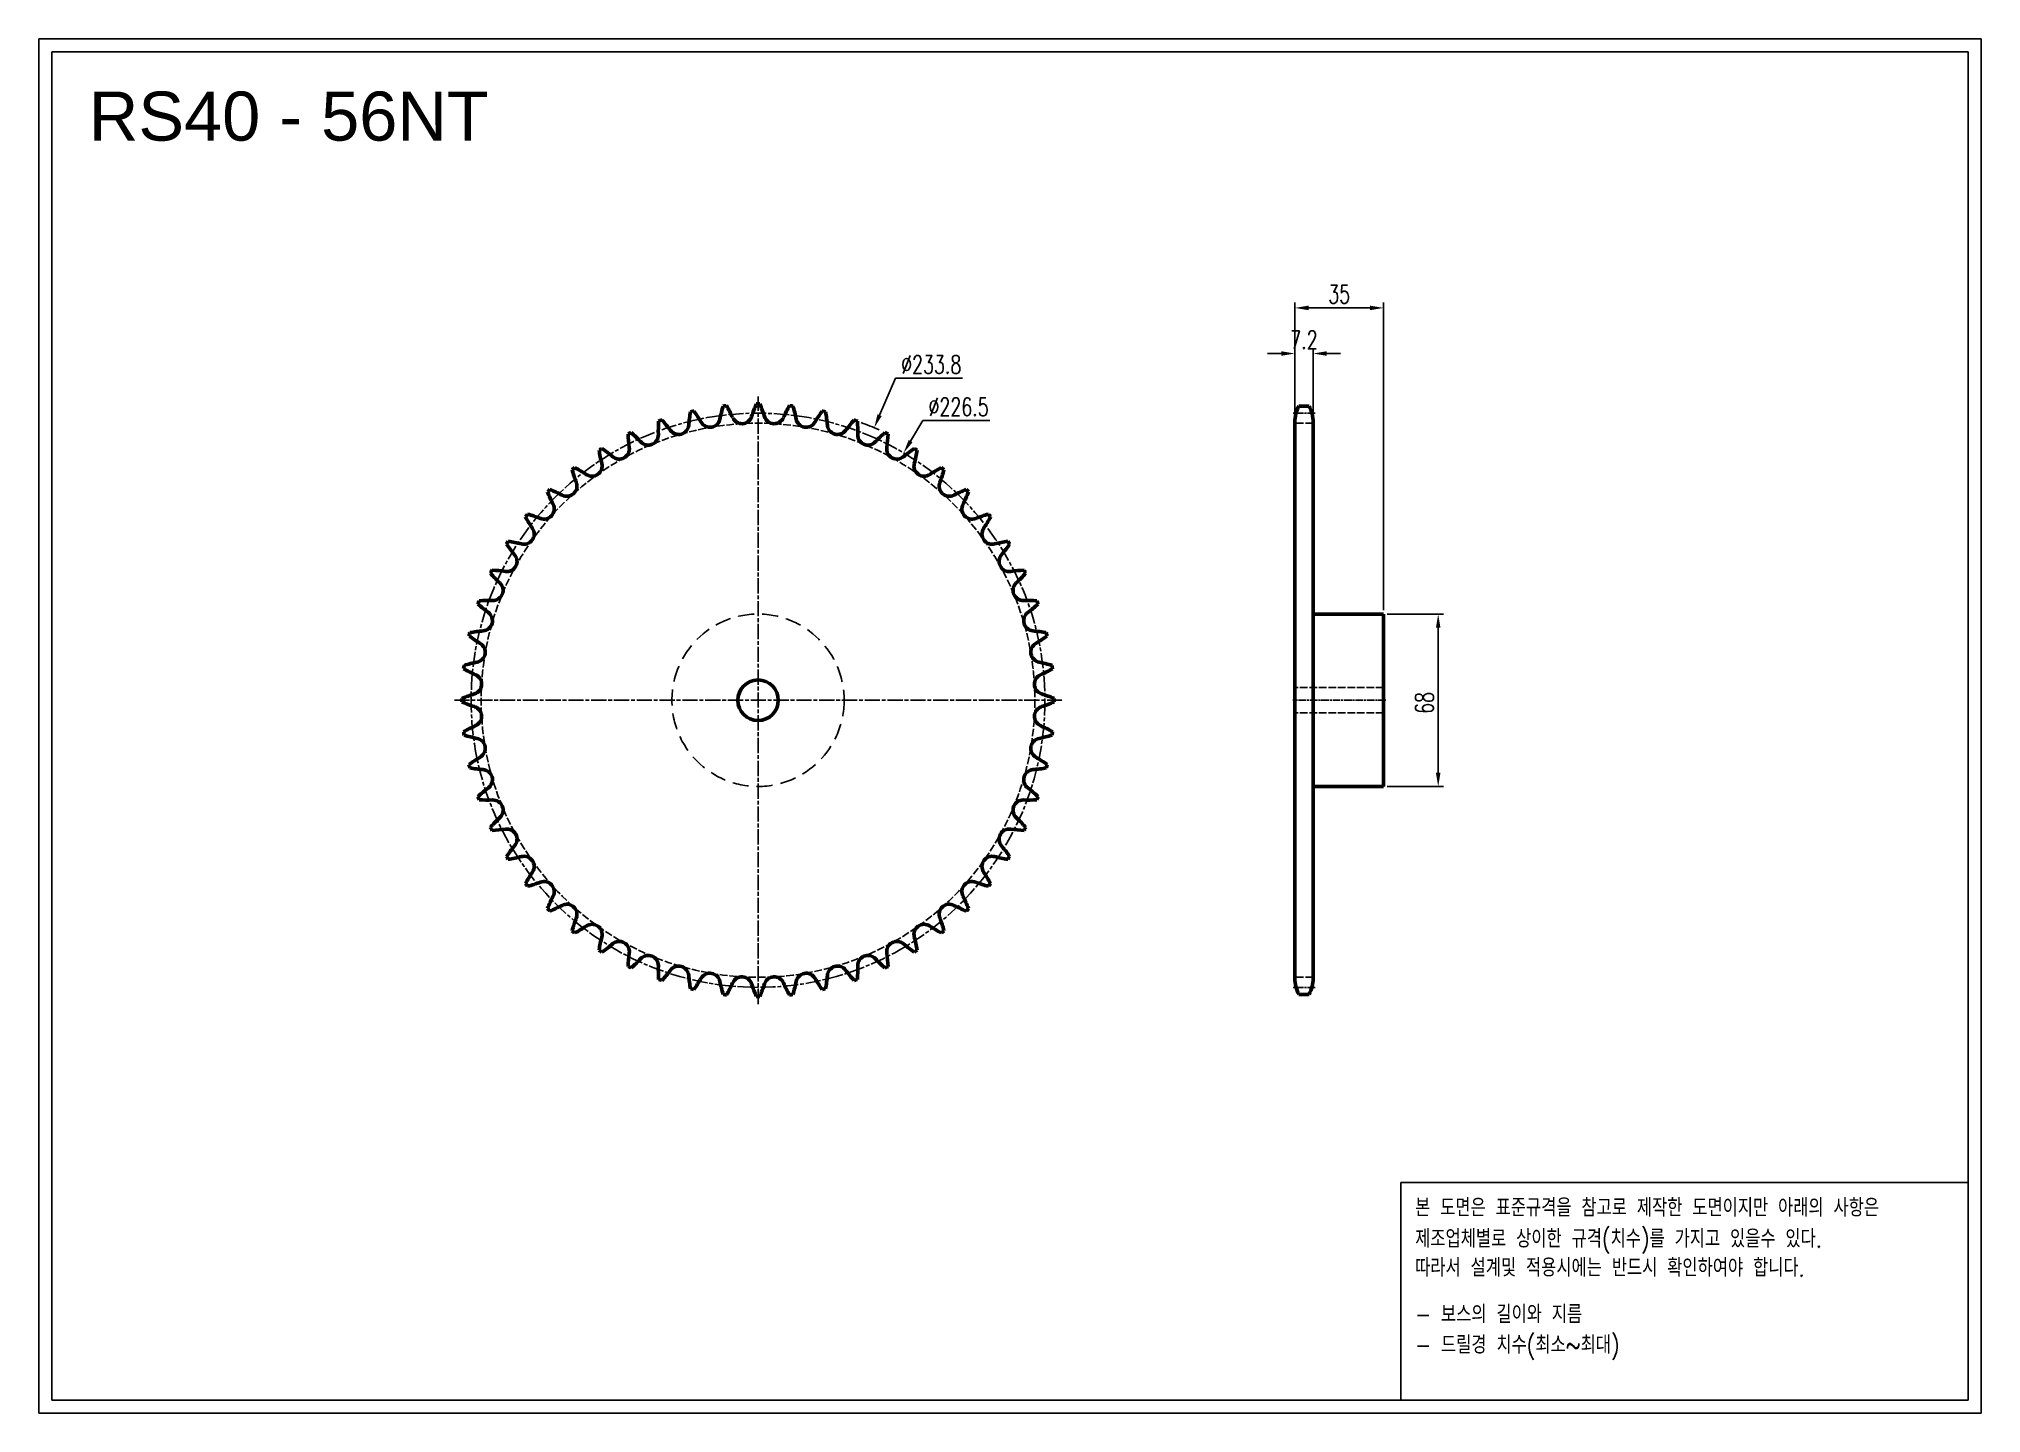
# Model space of a CAD drawing. Header units: millimetres. Extents: x -16075 to -15309, y 2793 to 3335.
import ezdxf

# ---------------------------------------------------------------- set-up
doc = ezdxf.new("R2010")
doc.units = ezdxf.units.MM
for name, pattern in [('AM_ISO02W050', [7.5, 6, -1.5]), ('AM_ISO02W050x2', [3.75, 3, -0.75]), ('AM_ISO08W050', [18, 12, -1.5, 3, -1.5]), ('AM_ISO08W050x2', [9, 6, -0.75, 1.5, -0.75]), ('HIDDEN', [9.525, 6.35, -3.175])]:
    doc.linetypes.add(name, pattern=pattern)
for name, color, linetype, lineweight in [('AM_0N', 7, 'Continuous', 50), ('AM_3N', 6, 'AM_ISO02W050', 25), ('AM_7', 4, 'AM_ISO08W050', 25), ('AM_7N', 4, 'AM_ISO08W050', 25)]:
    doc.layers.add(name, color=color, linetype=linetype, lineweight=lineweight)
doc.layers.add('HL', color=2, linetype='HIDDEN')
doc.layers.add('S-DIM', color=7, linetype='Continuous')
doc.styles.add('HAN', font='ROMANS.shx', dxfattribs={"width": 0.7, "bigfont": 'whgtxt.shx'})
doc.styles.add('HSG', font='SIMPLEX.shx', dxfattribs={"width": 0.7, "bigfont": 'HSG.shx'})
doc.styles.get("Standard").update_dxf_attribs({"font": 'arial.ttf'})
doc.dimstyles.new('APP16', dxfattribs={"dimscale": 3, "dimtxt": 2.4, "dimasz": 1.8, "dimexe": 0.7, "dimexo": 0.5, "dimgap": 0.6, "dimtad": 1, "dimtoh": 1, "dimdec": 1, "dimrnd": 0.01, "dimzin": 9, "dimdsep": 46, "dimtxsty": 'HSG', "dimcen": 0, "dimclrd": 1, "dimclre": 1, "dimclrt": 256, "dimazin": 2, "dimtp": 1, "dimtm": 1, "dimtfac": 0.5, "dimtdec": 1, "dimtofl": 0, "dimtmove": 0, "dimatfit": 3, "dimfxl": 0, "dimtvp": 1, "dimtolj": 2, "dimlwd": -1, "dimlwe": -1, "dimarcsym": 0})

# ---------------------------------------------------------------- blocks, each defined once
blk = doc.blocks.new('*D1')
at = {"layer": 'Defpoints', "color": 0, "transparency": 16777216}
for p in [(-15745.73, 3181.89), (-15837.46, 2966.88)]:
    blk.add_point(p, dxfattribs=at)
at = {"layer": 'S-DIM', "color": 1, "transparency": 16777216}
for p, q in [((-15737.39, 3201.43), (-15743.61, 3186.86)), ((-15710.87, 3201.43), (-15737.39, 3201.43))]:
    blk.add_line(p, q, dxfattribs=at)
blk.add_arc((-15791.6, 3074.38), 116.88, 65.86582, 69.64644, dxfattribs=at)
blk.add_solid([(-15744.44, 3187.21), (-15742.78, 3186.5), (-15745.73, 3181.89)], dxfattribs=at)
at = {"layer": 'S-DIM', "transparency": 16777216, "insert": (-15723.23, 3206.83), "char_height": 7.2, "attachment_point": 5, "style": 'HSG'}
blk.add_mtext('\\A2;∅233.8', dxfattribs=at)
blk = doc.blocks.new('*D2')
at = {"layer": 'Defpoints', "color": 0, "transparency": 16777216}
for p in [(-15734.12, 3171.96), (-15849.07, 2976.8)]:
    blk.add_point(p, dxfattribs=at)
at = {"layer": 'S-DIM', "color": 1, "transparency": 16777216}
for p, q in [((-15726.6, 3184.72), (-15731.38, 3176.62)), ((-15700.08, 3184.72), (-15726.6, 3184.72))]:
    blk.add_line(p, q, dxfattribs=at)
blk.add_solid([(-15732.15, 3177.07), (-15730.6, 3176.16), (-15734.12, 3171.96)], dxfattribs=at)
at = {"layer": 'S-DIM', "transparency": 16777216, "insert": (-15712.44, 3190.12), "char_height": 7.2, "attachment_point": 5, "style": 'HSG'}
blk.add_mtext('\\A2;∅226.5', dxfattribs=at)
blk = doc.blocks.new('*D3')
at = {"layer": 'Defpoints', "color": 0, "transparency": 16777216}
for p in [(-15572.49, 3211.16), (-15579.69, 3183.66), (-15572.49, 3183.66)]:
    blk.add_point(p, dxfattribs=at)
at = {"layer": 'S-DIM', "color": 1, "transparency": 16777216}
for p, q in [((-15579.69, 3185.16), (-15579.69, 3213.26)), ((-15572.49, 3185.16), (-15572.49, 3213.26)), ((-15585.09, 3211.16), (-15590.49, 3211.16)), ((-15567.09, 3211.16), (-15561.69, 3211.16))]:
    blk.add_line(p, q, dxfattribs=at)
for points in [[(-15585.09, 3212.06), (-15585.09, 3210.26), (-15579.69, 3211.16)], [(-15567.09, 3212.06), (-15567.09, 3210.26), (-15572.49, 3211.16)]]:
    blk.add_solid(points, dxfattribs=at)
at = {"layer": 'S-DIM', "transparency": 16777216, "insert": (-15576.09, 3216.56), "char_height": 7.2, "attachment_point": 5, "style": 'HSG'}
blk.add_mtext('\\A2;7.2', dxfattribs=at)
blk = doc.blocks.new('*D4')
at = {"layer": 'Defpoints', "color": 0, "transparency": 16777216}
for p in [(-15544.69, 3229.16), (-15579.69, 3183.66), (-15544.69, 3108.38)]:
    blk.add_point(p, dxfattribs=at)
at = {"layer": 'S-DIM', "color": 1, "transparency": 16777216}
for p, q in [((-15579.69, 3185.16), (-15579.69, 3231.26)), ((-15574.29, 3229.16), (-15550.09, 3229.16)), ((-15544.69, 3109.88), (-15544.69, 3231.26))]:
    blk.add_line(p, q, dxfattribs=at)
for points in [[(-15574.29, 3230.06), (-15574.29, 3228.26), (-15579.69, 3229.16)], [(-15550.09, 3230.06), (-15550.09, 3228.26), (-15544.69, 3229.16)]]:
    blk.add_solid(points, dxfattribs=at)
at = {"layer": 'S-DIM', "transparency": 16777216, "insert": (-15562.19, 3234.56), "char_height": 7.2, "attachment_point": 5, "style": 'HSG'}
blk.add_mtext('\\A2;35', dxfattribs=at)
blk = doc.blocks.new('*D5')
at = {"layer": 'Defpoints', "color": 0, "transparency": 16777216}
for p in [(-15544.69, 3108.38), (-15544.69, 3040.38), (-15523.11, 3040.38)]:
    blk.add_point(p, dxfattribs=at)
at = {"layer": 'S-DIM', "color": 1, "transparency": 16777216}
for p, q in [((-15543.19, 3108.38), (-15521.01, 3108.38)), ((-15523.11, 3102.98), (-15523.11, 3045.78)), ((-15543.19, 3040.38), (-15521.01, 3040.38))]:
    blk.add_line(p, q, dxfattribs=at)
for points in [[(-15524.01, 3102.98), (-15522.21, 3102.98), (-15523.11, 3108.38)], [(-15524.01, 3045.78), (-15522.21, 3045.78), (-15523.11, 3040.38)]]:
    blk.add_solid(points, dxfattribs=at)
at = {"layer": 'S-DIM', "transparency": 16777216, "insert": (-15528.51, 3073.34), "char_height": 7.2, "attachment_point": 5, "rotation": 90, "style": 'HSG'}
blk.add_mtext('\\A2;68', dxfattribs=at)
blk = doc.blocks.new('notice1')
at = {"color": 4}
blk.add_lwpolyline([(-22142.12, 1735.9), (-22053.8, 1735.9), (-22053.8, 1702.07), (-22142.12, 1702.07)], close=True, dxfattribs=at)
at = {"color": 4, "style": 'HAN', "width": 0.8}
for s, p in [('본 도면은 표준규격을 참고로 제작한 도면이지만 아래의 사항은', (-22139.9, 1730.62)), ('제조업체별로 상이한 규격(치수)를 가지고 있을수 있다.', (-22139.9, 1725.78)), ('따라서 설계및 적용시에는 반드시 확인하여야 합니다.', (-22139.9, 1721.28)), ('- 보스의 길이와 지름', (-22139.9, 1714.03)), ('- 드릴경 치수(최소~최대)', (-22139.9, 1709.27))]:
    blk.add_text(s, height=2.7949, dxfattribs=at).set_placement(p)

msp = doc.modelspace()

# ---------------------------------------------------------------- linework, layer by layer
for points in [[(-16075.5, 3335.29), (-15308.78, 3335.29), (-15308.78, 2793.16), (-16075.5, 2793.16)], [(-16070.33, 3330.13), (-15313.94, 3330.13), (-15313.94, 2798.33), (-16070.33, 2798.33)]]:
    msp.add_lwpolyline(points, close=True)
at = {"layer": 'AM_0N'}
for p, q in [((-15578.08, 3190.44), (-15574.1, 3190.44)), ((-15579.69, 3184.04), (-15579.69, 2964.73)), ((-15572.49, 3184.04), (-15572.49, 2964.73)), ((-15572.49, 3108.38), (-15544.69, 3108.38)), ((-15544.69, 3108.38), (-15544.69, 3040.38)), ((-15572.49, 3040.38), (-15544.69, 3040.38)), ((-15578.08, 2958.33), (-15574.1, 2958.33))]:
    msp.add_line(p, q, dxfattribs=at)
msp.add_circle((-15791.6, 3074.38), 8, dxfattribs=at)
for centre, radius, start, end in [((-15752.35, 3174.58), 55.33, 163.33573, 168.83929), ((-15791.6, 3074.38), 116.88, 96.09603, 96.76112), ((-15852.16, 3163.34), 55.33, 24.01786, 29.52141), ((-15741.38, 3169.56), 55.33, 156.90716, 162.41071), ((-15791.6, 3074.38), 116.88, 89.66745, 90.33255), ((-15841.82, 3169.56), 55.33, 17.58929, 23.09284), ((-15731.04, 3163.34), 55.33, 150.47859, 155.98214), ((-15791.6, 3074.38), 116.88, 83.23888, 83.90397), ((-15830.84, 3174.58), 55.33, 11.16071, 16.66427), ((-15566.19, 3184.04), 13.5, 151.70092, 180), ((-15585.99, 3184.04), 13.5, 0, 28.29908), ((-15775.63, 3180.81), 55.33, 176.19288, 181.69643), ((-15791.6, 3074.38), 116.88, 108.95317, 109.61826), ((-15870.43, 3147.63), 55.33, 36.875, 42.37855), ((-15822.96, 3183.24), 4.01, 216.875, 355.26786), ((-15763.81, 3178.35), 55.33, 169.7643, 175.26786), ((-15791.6, 3074.38), 116.88, 102.5246, 103.18969), ((-15861.74, 3156), 55.33, 30.44643, 35.94998), ((-15810.57, 3186.07), 4.01, 210.44643, 348.83929), ((-15797.95, 3187.49), 4.01, 204.01786, 342.41071), ((-15785.24, 3187.49), 4.01, 197.58929, 335.98214), ((-15772.62, 3186.07), 4.01, 191.16071, 329.55357), ((-15721.46, 3156), 55.33, 144.05002, 149.55357), ((-15791.6, 3074.38), 116.88, 76.81031, 77.4754), ((-15819.38, 3178.35), 55.33, 4.73214, 10.2357), ((-15760.23, 3183.24), 4.01, 184.73214, 323.125), ((-15712.76, 3147.63), 55.33, 137.62145, 143.125), ((-15791.6, 3074.38), 116.88, 70.38174, 71.04683), ((-15807.56, 3180.81), 55.33, 358.30357, 3.80712), ((-15791.6, 3074.38), 116.88, 115.38174, 116.04683), ((-15787.65, 3181.92), 55.33, 182.62145, 188.125), ((-15878.14, 3138.34), 55.33, 43.30357, 48.80712), ((-15834.95, 3179.05), 4.01, 223.30357, 1.69643), ((-15748.24, 3179.05), 4.01, 178.30357, 316.69643), ((-15705.05, 3138.34), 55.33, 131.19288, 136.69643), ((-15791.6, 3074.38), 116.88, 63.95317, 64.61826), ((-15795.55, 3181.92), 55.33, 351.875, 357.37855), ((-15857.15, 3166.78), 4.01, 236.16071, 14.55357), ((-15791.6, 3074.38), 116.88, 121.81031, 122.4754), ((-15799.71, 3181.69), 55.33, 189.05002, 194.55357), ((-15884.76, 3128.25), 55.33, 49.73214, 55.2357), ((-15846.4, 3173.54), 4.01, 229.73214, 8.125), ((-15736.8, 3173.54), 4.01, 171.875, 310.26786), ((-15698.44, 3128.25), 55.33, 124.7643, 130.26786), ((-15726.04, 3166.78), 4.01, 165.44643, 303.83929), ((-15791.6, 3074.38), 116.88, 57.5246, 58.18969), ((-15783.48, 3181.69), 55.33, 345.44643, 350.94998), ((-15867.09, 3158.86), 4.01, 242.58929, 20.98214), ((-15791.6, 3074.38), 116.88, 128.23888, 128.90397), ((-15811.67, 3180.11), 55.33, 195.47859, 200.98214), ((-15890.2, 3117.48), 55.33, 56.16071, 61.66427), ((-15692.99, 3117.48), 55.33, 118.33573, 123.83929), ((-15716.11, 3158.86), 4.01, 159.01786, 297.41071), ((-15771.52, 3180.11), 55.33, 339.01786, 344.52141), ((-15791.6, 3074.38), 116.88, 51.09603, 51.76112), ((-15876.07, 3149.87), 4.01, 249.01786, 27.41071), ((-15791.6, 3074.38), 116.88, 134.66745, 135.33255), ((-15823.39, 3177.19), 55.33, 201.90716, 207.41071), ((-15894.41, 3106.17), 55.33, 62.58929, 68.09284), ((-15688.78, 3106.17), 55.33, 111.90716, 117.41071), ((-15707.12, 3149.87), 4.01, 152.58929, 290.98214), ((-15759.81, 3177.19), 55.33, 332.58929, 338.09284), ((-15791.6, 3074.38), 116.88, 44.66745, 45.33255), ((-15791.6, 3074.38), 116.88, 141.09603, 141.76112), ((-15834.7, 3172.99), 55.33, 208.33573, 213.83929), ((-15897.32, 3094.46), 55.33, 69.01786, 74.52141), ((-15685.87, 3094.46), 55.33, 105.47859, 110.98214), ((-15748.49, 3172.99), 55.33, 326.16071, 331.66427), ((-15791.6, 3074.38), 116.88, 38.23888, 38.90397), ((-15791.6, 3074.38), 116.88, 147.5246, 148.18969), ((-15845.47, 3167.54), 55.33, 214.7643, 220.26786), ((-15898.9, 3082.5), 55.33, 75.44643, 80.94998), ((-15883.99, 3139.94), 4.01, 255.44643, 33.83929), ((-15699.2, 3139.94), 4.01, 146.16071, 284.55357), ((-15684.29, 3082.5), 55.33, 99.05002, 104.55357), ((-15737.73, 3167.54), 55.33, 319.73214, 325.2357), ((-15791.6, 3074.38), 116.88, 31.81031, 32.4754), ((-15890.75, 3129.18), 4.01, 261.875, 40.26786), ((-15692.44, 3129.18), 4.01, 139.73214, 278.125), ((-15791.6, 3074.38), 116.88, 153.95317, 154.61826), ((-15855.56, 3160.92), 55.33, 221.19288, 226.69643), ((-15899.14, 3070.43), 55.33, 81.875, 87.37855), ((-15896.26, 3117.74), 4.01, 268.30357, 46.69643), ((-15684.05, 3070.43), 55.33, 92.62145, 98.125), ((-15686.93, 3117.74), 4.01, 133.30357, 271.69643), ((-15727.63, 3160.92), 55.33, 313.30357, 318.80712), ((-15791.6, 3074.38), 116.88, 25.38174, 26.04683), ((-15791.6, 3074.38), 116.88, 160.38174, 161.04683), ((-15898.02, 3058.42), 55.33, 88.30357, 93.80712), ((-15685.17, 3058.42), 55.33, 86.19288, 91.69643), ((-15791.6, 3074.38), 116.88, 18.95317, 19.61826), ((-15864.85, 3153.22), 55.33, 227.62145, 233.125), ((-15900.46, 3105.74), 4.01, 274.73214, 53.125), ((-15682.73, 3105.74), 4.01, 126.875, 265.26786), ((-15718.35, 3153.22), 55.33, 306.875, 312.37855), ((-15791.6, 3074.38), 116.88, 166.81031, 167.4754), ((-15873.21, 3144.52), 55.33, 234.05002, 239.55357), ((-15895.56, 3046.6), 55.33, 94.73214, 100.2357), ((-15687.63, 3046.6), 55.33, 79.7643, 85.26786), ((-15709.98, 3144.52), 55.33, 300.44643, 305.94998), ((-15791.6, 3074.38), 116.88, 12.5246, 13.18969), ((-15903.29, 3093.36), 4.01, 281.16071, 59.55357), ((-15679.91, 3093.36), 4.01, 120.44643, 258.83929), ((-15791.6, 3074.38), 116.88, 173.23888, 173.90397), ((-15880.55, 3134.94), 55.33, 240.47859, 245.98214), ((-15891.8, 3035.13), 55.33, 101.16071, 106.66427), ((-15904.71, 3080.73), 4.01, 287.58929, 65.98214), ((-15678.48, 3080.73), 4.01, 114.01786, 252.41071), ((-15691.39, 3035.13), 55.33, 73.33573, 78.83929), ((-15702.64, 3134.94), 55.33, 294.01786, 299.52141), ((-15791.6, 3074.38), 116.88, 6.09603, 6.76112), ((-15886.77, 3024.16), 55.33, 107.58929, 113.09284), ((-15791.6, 3074.38), 116.88, 179.66745, 180.33255), ((-15696.42, 3024.16), 55.33, 66.90716, 72.41071), ((-15791.6, 3074.38), 116.88, 359.66745, 0.33255), ((-15886.77, 3124.6), 55.33, 246.90716, 252.41071), ((-15904.71, 3068.03), 4.01, 294.01786, 72.41071), ((-15678.48, 3068.03), 4.01, 107.58929, 245.98214), ((-15696.42, 3124.6), 55.33, 287.58929, 293.09284), ((-15880.55, 3013.82), 55.33, 114.01786, 119.52141), ((-15791.6, 3074.38), 116.88, 186.09603, 186.76112), ((-15891.8, 3113.63), 55.33, 253.33573, 258.83929), ((-15903.29, 3055.41), 4.01, 300.44643, 78.83929), ((-15679.91, 3055.41), 4.01, 101.16071, 239.55357), ((-15691.39, 3113.63), 55.33, 281.16071, 286.66427), ((-15702.64, 3013.82), 55.33, 60.47859, 65.98214), ((-15791.6, 3074.38), 116.88, 353.23888, 353.90397), ((-15873.21, 3004.24), 55.33, 120.44643, 125.94998), ((-15709.98, 3004.24), 55.33, 54.05002, 59.55357), ((-15791.6, 3074.38), 116.88, 192.5246, 193.18969), ((-15895.56, 3102.16), 55.33, 259.7643, 265.26786), ((-15900.46, 3043.02), 4.01, 306.875, 85.26786), ((-15682.73, 3043.02), 4.01, 94.73214, 233.125), ((-15687.63, 3102.16), 55.33, 274.73214, 280.2357), ((-15791.6, 3074.38), 116.88, 346.81031, 347.4754), ((-15864.85, 2995.55), 55.33, 126.875, 132.37855), ((-15791.6, 3074.38), 116.88, 198.95317, 199.61826), ((-15718.35, 2995.55), 55.33, 47.62145, 53.125), ((-15791.6, 3074.38), 116.88, 340.38174, 341.04683), ((-15898.02, 3090.35), 55.33, 266.19288, 271.69643), ((-15896.26, 3031.03), 4.01, 313.30357, 91.69643), ((-15686.93, 3031.03), 4.01, 88.30357, 226.69643), ((-15685.17, 3090.35), 55.33, 268.30357, 273.80712), ((-15855.56, 2987.84), 55.33, 133.30357, 138.80712), ((-15791.6, 3074.38), 116.88, 205.38174, 206.04683), ((-15899.14, 3078.33), 55.33, 272.62145, 278.125), ((-15890.75, 3019.58), 4.01, 319.73214, 98.125), ((-15692.44, 3019.58), 4.01, 81.875, 220.26786), ((-15684.05, 3078.33), 55.33, 261.875, 267.37855), ((-15727.63, 2987.84), 55.33, 41.19288, 46.69643), ((-15791.6, 3074.38), 116.88, 333.95317, 334.61826), ((-15845.47, 2981.22), 55.33, 139.73214, 145.2357), ((-15737.73, 2981.22), 55.33, 34.7643, 40.26786), ((-15791.6, 3074.38), 116.88, 211.81031, 212.4754), ((-15898.9, 3066.27), 55.33, 279.05002, 284.55357), ((-15883.99, 3008.82), 4.01, 326.16071, 104.55357), ((-15834.7, 2975.78), 55.33, 146.16071, 151.66427), ((-15699.2, 3008.82), 4.01, 75.44643, 213.83929), ((-15748.49, 2975.78), 55.33, 28.33573, 33.83929), ((-15684.29, 3066.27), 55.33, 255.44643, 260.94998), ((-15791.6, 3074.38), 116.88, 327.5246, 328.18969), ((-15791.6, 3074.38), 116.88, 218.23888, 218.90397), ((-15897.32, 3054.3), 55.33, 285.47859, 290.98214), ((-15876.07, 2998.89), 4.01, 332.58929, 110.98214), ((-15707.12, 2998.89), 4.01, 69.01786, 207.41071), ((-15685.87, 3054.3), 55.33, 249.01786, 254.52141), ((-15791.6, 3074.38), 116.88, 321.09603, 321.76112), ((-15823.39, 2971.57), 55.33, 152.58929, 158.09284), ((-15791.6, 3074.38), 116.88, 224.66745, 225.33255), ((-15894.41, 3042.59), 55.33, 291.90716, 297.41071), ((-15867.09, 2989.91), 4.01, 339.01786, 117.41071), ((-15716.11, 2989.91), 4.01, 62.58929, 200.98214), ((-15688.78, 3042.59), 55.33, 242.58929, 248.09284), ((-15759.81, 2971.57), 55.33, 21.90716, 27.41071), ((-15791.6, 3074.38), 116.88, 314.66745, 315.33255), ((-15811.67, 2968.66), 55.33, 159.01786, 164.52141), ((-15791.6, 3074.38), 116.88, 231.09603, 231.76112), ((-15890.2, 3031.28), 55.33, 298.33573, 303.83929), ((-15857.15, 2981.99), 4.01, 345.44643, 123.83929), ((-15726.04, 2981.99), 4.01, 56.16071, 194.55357), ((-15692.99, 3031.28), 55.33, 236.16071, 241.66427), ((-15771.52, 2968.66), 55.33, 15.47859, 20.98214), ((-15791.6, 3074.38), 116.88, 308.23888, 308.90397), ((-15799.71, 2967.07), 55.33, 165.44643, 170.94998), ((-15791.6, 3074.38), 116.88, 237.5246, 238.18969), ((-15884.76, 3020.51), 55.33, 304.7643, 310.26786), ((-15846.4, 2975.23), 4.01, 351.875, 130.26786), ((-15736.8, 2975.23), 4.01, 49.73214, 188.125), ((-15698.44, 3020.51), 55.33, 229.73214, 235.2357), ((-15791.6, 3074.38), 116.88, 301.81031, 302.4754), ((-15783.48, 2967.07), 55.33, 9.05002, 14.55357), ((-15787.65, 2966.84), 55.33, 171.875, 177.37855), ((-15791.6, 3074.38), 116.88, 243.95317, 244.61826), ((-15878.14, 3010.42), 55.33, 311.19288, 316.69643), ((-15834.95, 2969.72), 4.01, 358.30357, 136.69643), ((-15775.63, 2967.96), 55.33, 178.30357, 183.80712), ((-15870.43, 3001.13), 55.33, 317.62145, 323.125), ((-15822.96, 2965.52), 4.01, 4.73214, 143.125), ((-15760.23, 2965.52), 4.01, 36.875, 175.26786), ((-15712.76, 3001.13), 55.33, 216.875, 222.37855), ((-15807.56, 2967.96), 55.33, 356.19288, 1.69643), ((-15748.24, 2969.72), 4.01, 43.30357, 181.69643), ((-15705.05, 3010.42), 55.33, 223.30357, 228.80712), ((-15791.6, 3074.38), 116.88, 295.38174, 296.04683), ((-15795.55, 2966.84), 55.33, 2.62145, 8.125), ((-15791.6, 3074.38), 116.88, 250.38174, 251.04683), ((-15763.81, 2970.42), 55.33, 184.73214, 190.2357), ((-15791.6, 3074.38), 116.88, 256.81031, 257.4754), ((-15861.74, 2992.77), 55.33, 324.05002, 329.55357), ((-15810.57, 2962.69), 4.01, 11.16071, 149.55357), ((-15752.35, 2974.18), 55.33, 191.16071, 196.66427), ((-15852.16, 2985.43), 55.33, 330.47859, 335.98214), ((-15797.95, 2961.27), 4.01, 17.58929, 155.98214), ((-15741.38, 2979.2), 55.33, 197.58929, 203.09284), ((-15841.82, 2979.2), 55.33, 336.90716, 342.41071), ((-15785.24, 2961.27), 4.01, 24.01786, 162.41071), ((-15731.04, 2985.43), 55.33, 204.01786, 209.52141), ((-15830.84, 2974.18), 55.33, 343.33573, 348.83929), ((-15772.62, 2962.69), 4.01, 30.44643, 168.83929), ((-15721.46, 2992.77), 55.33, 210.44643, 215.94998), ((-15791.6, 3074.38), 116.88, 282.5246, 283.18969), ((-15819.38, 2970.42), 55.33, 349.7643, 355.26786), ((-15791.6, 3074.38), 116.88, 288.95317, 289.61826), ((-15566.19, 2964.73), 13.5, 180, 208.29908), ((-15585.99, 2964.73), 13.5, 331.70092, 0), ((-15791.6, 3074.38), 116.88, 263.23888, 263.90397), ((-15791.6, 3074.38), 116.88, 269.66745, 270.33255), ((-15791.6, 3074.38), 116.88, 276.09603, 276.76112)]:
    msp.add_arc(centre, radius, start, end, dxfattribs=at)
at = {"layer": 'AM_3N', "linetype": 'AM_ISO02W050x2'}
for p, q in [((-15572.49, 3183.66), (-15579.69, 3183.66)), ((-15572.49, 2965.11), (-15579.69, 2965.11))]:
    msp.add_line(p, q, dxfattribs=at)
at = {"layer": 'AM_3N', "color": 2, "linetype": 'AM_ISO02W050x2'}
for p, q in [((-15544.69, 3079.38), (-15579.69, 3079.38)), ((-15544.69, 3069.38), (-15579.69, 3069.38))]:
    msp.add_line(p, q, dxfattribs=at)
at = {"layer": 'AM_3N', "linetype": 'AM_ISO02W050x2'}
msp.add_circle((-15791.6, 3074.38), 109.28, dxfattribs=at)
at = {"layer": 'AM_7', "linetype": 'AM_ISO08W050x2'}
msp.add_circle((-15791.6, 3074.38), 113.25, dxfattribs=at)
at = {"layer": 'AM_7N', "linetype": 'AM_ISO08W050x2'}
for p, q in [((-15791.6, 2954.5), (-15791.6, 3194.26)), ((-15911.48, 3074.38), (-15671.71, 3074.38))]:
    msp.add_line(p, q, dxfattribs=at)
at = {"layer": 'AM_7N', "linetype": 'AM_ISO08W050x2', "ltscale": 0.5}
for p, q in [((-15571.72, 3187.63), (-15580.45, 3187.63)), ((-15543.75, 3074.38), (-15580.45, 3074.38)), ((-15571.72, 2961.13), (-15580.45, 2961.13))]:
    msp.add_line(p, q, dxfattribs=at)
at = {"layer": 'HL'}
msp.add_circle((-15791.6, 3074.38), 34, dxfattribs=at)

# ---------------------------------------------------------------- block references
at = {"xscale": 2.535, "yscale": 2.535, "zscale": 2.535}
msp.add_blockref('notice1', (40592.44, -1516.41), dxfattribs=at)

# ---------------------------------------------------------------- texts
msp.add_text('RS40 - 56NT', height=19.3617).set_placement((-16055.75, 3295.14))

# ---------------------------------------------------------------- dimensions: what is measured, and where the dimension line sits
at = {"layer": 'S-DIM'}
dim = msp.add_linear_dim(base=(-15544.69, 3229.16), p1=(-15579.69, 3183.66), p2=(-15544.69, 3108.38), dimstyle='APP16', dxfattribs=at)
dim.commit()
dim.dimension.update_dxf_attribs({"geometry": '*D4', "text_midpoint": (-15562.19, 3234.56)})
dim = msp.add_linear_dim(base=(-15572.49, 3211.16), p1=(-15579.69, 3183.66), p2=(-15572.49, 3183.66), dimstyle='APP16', dxfattribs=at)
dim.commit()
dim.dimension.update_dxf_attribs({"geometry": '*D3', "text_midpoint": (-15576.09, 3211.16), "dimtype": 128})
at = {"layer": 'S-DIM', "color": 3}
for p1, p2, picture, middle in [((-15837.46, 2966.88), (-15745.73, 3181.89), '*D1', (-15723.23, 3201.43)), ((-15849.07, 2976.8), (-15734.12, 3171.96), '*D2', (-15712.44, 3184.72))]:
    dim = msp.add_diameter_dim_2p(p1=p1, p2=p2, dimstyle='APP16', dxfattribs=at)
    dim.commit()
    dim.dimension.update_dxf_attribs({"geometry": picture, "text_midpoint": middle, "dimtype": 131})
at = {"layer": 'S-DIM'}
dim = msp.add_linear_dim(base=(-15523.11, 3040.38), p1=(-15544.69, 3108.38), p2=(-15544.69, 3040.38), angle=90, dimstyle='APP16', dxfattribs=at)
dim.commit()
dim.dimension.update_dxf_attribs({"geometry": '*D5', "text_midpoint": (-15523.11, 3073.34), "dimtype": 128})

doc.saveas('drawing.dxf')
